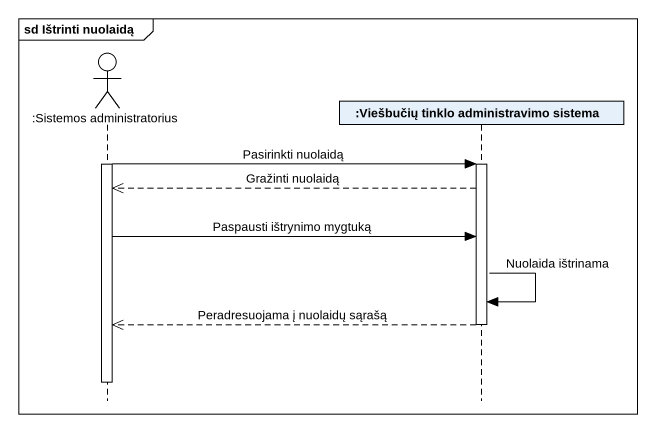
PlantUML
@startuml
mainframe sd Ištrinti nuolaidą
hide footbox
actor ":Sistemos administratorius" as Sistemos_administratorius
participant ":Viešbučių tinklo administravimo sistema" as Viešbučių_tinklo

activate Sistemos_administratorius
Sistemos_administratorius -> Viešbučių_tinklo : Pasirinkti nuolaidą
activate Viešbučių_tinklo
Viešbučių_tinklo -->> Sistemos_administratorius : Gražinti nuolaidą
Sistemos_administratorius -> Viešbučių_tinklo : Paspausti ištrynimo mygtuką
Viešbučių_tinklo -> Viešbučių_tinklo : Nuolaida ištrinama
Viešbučių_tinklo -->> Sistemos_administratorius : Peradresuojama į nuolaidų sąrašą
deactivate Viešbučių_tinklo
deactivate Sistemos_administratorius
@enduml
